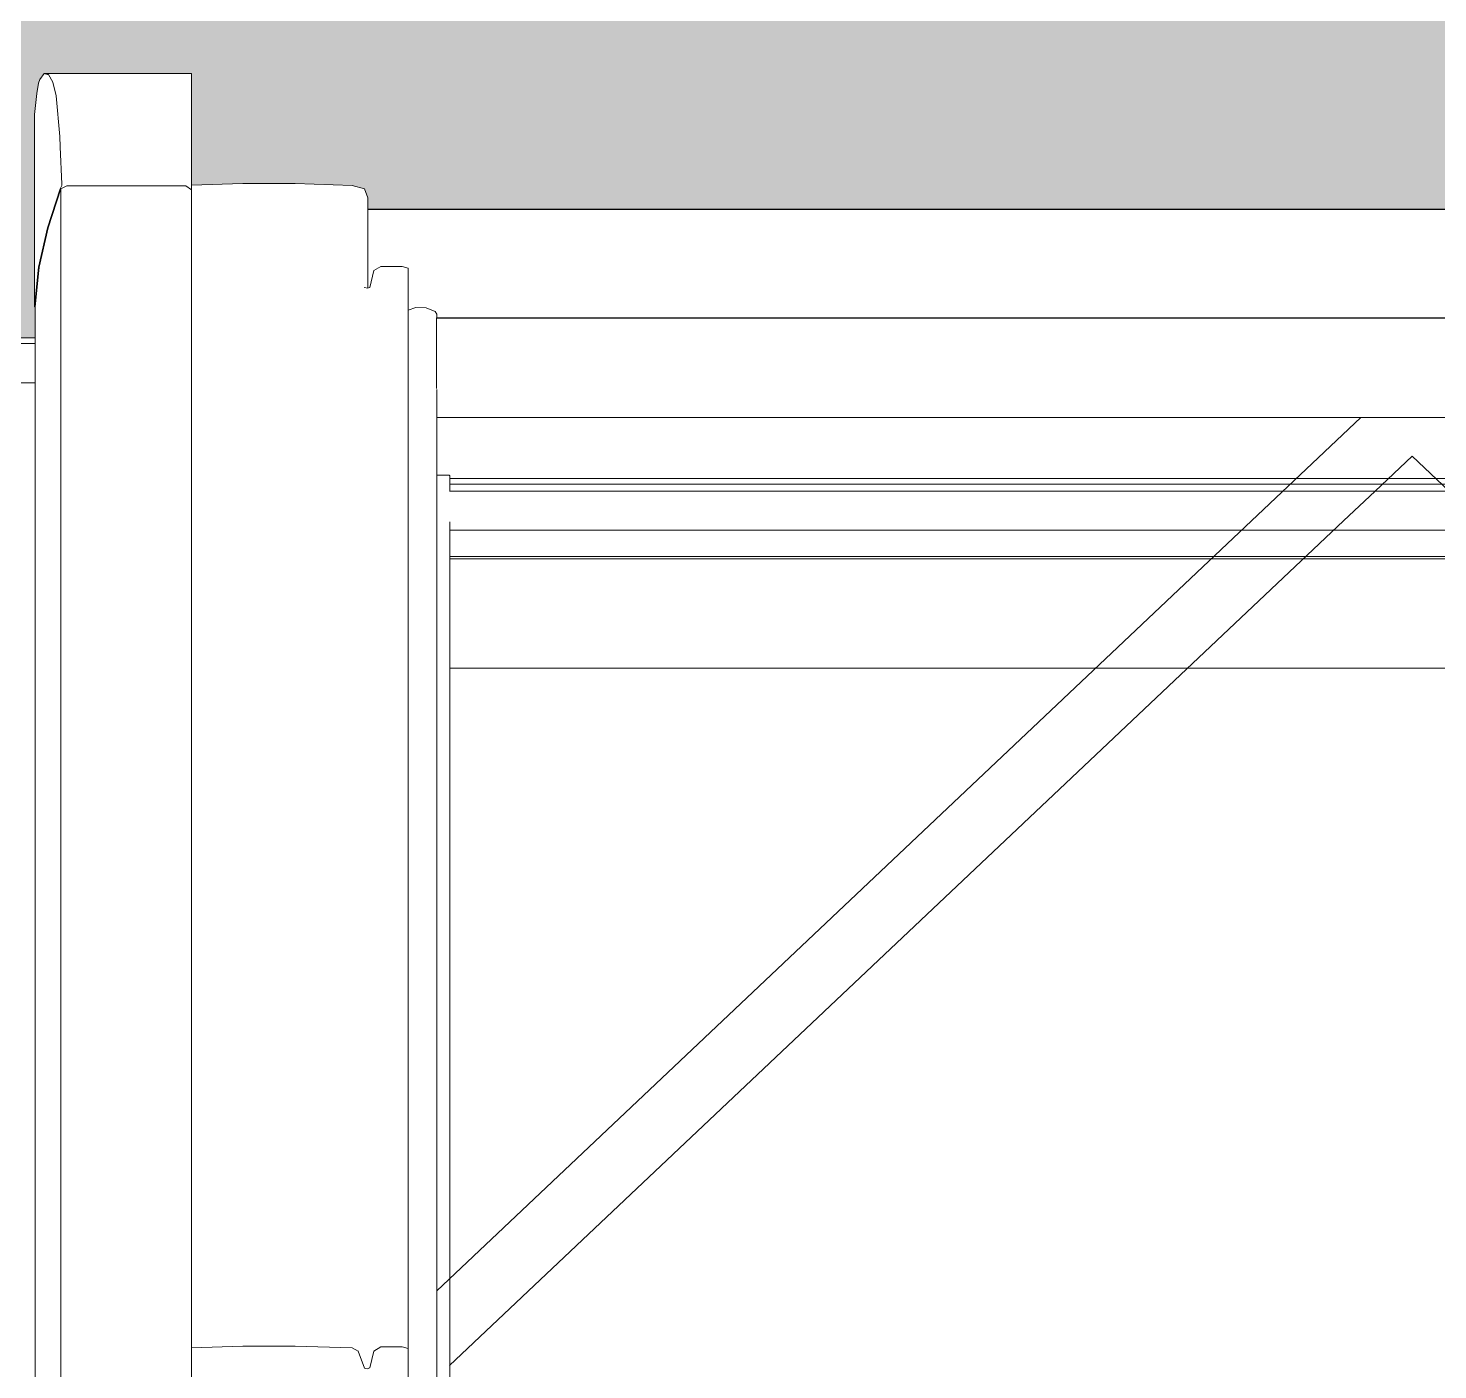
# Model space of a CAD drawing. Header units: metres. Extents: x -208 to 1512, y -277 to 123.
# Drawn here: x 17.0942 to 17.5298, y -2.5162 to -2.1019 of the extents above; entities that cross this region are included whole.
import ezdxf

# ---------------------------------------------------------------- set-up
doc = ezdxf.new("R2010")
doc.units = ezdxf.units.M
doc.header["$MEASUREMENT"] = 0
doc.linetypes.add('Wipeout_Contour', pattern=[1, 0, -1])
doc.layers.add('325 Dachfenster', color=7, linetype='Continuous')
doc.layers.add('330 Dachaufbau', color=7, linetype='Continuous')

# ---------------------------------------------------------------- blocks, each defined once
blk = doc.blocks.new('Dachfläche_22_4', base_point=(12.655, -4.6))
at = {"layer": '330 Dachaufbau', "linetype": 'Continuous', "lineweight": 0, "true_color": 0x000000}
h = blk.add_hatch(color=18, dxfattribs=at)
h.paths.add_polyline_path([(18.84003, -4.5), (18.83988, -4.54333), (18.83969, -4.6), (18.97043, -4.6), (18.98599, 0.07), (17.955, 0.07), (17.955, -0.77152), (16.205, -0.77152), (16.205, 0.07), (15.195, 0.07), (15.195, -0.4), (15.505, -0.4), (15.505, -0.73528), (12.655, -0.73528), (12.655, -4.5)])
h.paths.add_polyline_path([(17.93, -3.79873), (16.23, -3.79873), (16.23, -2.1975), (17.93, -2.1975)], flags=0)
h.paths.add_polyline_path([(14.99185, -2.1975), (14.99185, -3.79873), (13.29185, -3.79873), (13.29185, -2.1975)], flags=0)
at = {"color": 254, "linetype": 'Wipeout_Contour', "lineweight": 0, "ltscale": 68.932781}
blk.add_wipeout([(17.93, -2.22224), (17.93, -2.1975), (16.23, -2.1975), (16.23, -2.22224)], dxfattribs=at).dxf.layer = '330 Dachaufbau'
at = {"color": 254, "linetype": 'Wipeout_Contour', "lineweight": 0, "ltscale": 68.962485}
blk.add_wipeout([(17.93, -2.27528), (17.93, -2.2576), (16.23, -2.2576), (16.23, -2.27528)], dxfattribs=at).dxf.layer = '330 Dachaufbau'
at = {"layer": '330 Dachaufbau', "color": 7, "linetype": 'Continuous', "lineweight": 18, "flags": 128}
for points in [[(17.93, -2.1975), (16.23, -2.1975)], [(16.23, -2.27528), (17.93, -2.27528)]]:
    blk.add_lwpolyline(points, dxfattribs=at)
at = {"color": 254, "linetype": 'Wipeout_Contour', "lineweight": 0, "ltscale": 68.948603}
blk.add_wipeout([(17.93, -2.2576), (17.93, -2.22224), (16.23, -2.22224), (16.23, -2.2576)], dxfattribs=at).dxf.layer = '330 Dachaufbau'
blk = doc.blocks.new('VELUX SlopeRoofBundle[16]_4')
at = {"color": 254, "linetype": 'Wipeout_Contour', "lineweight": 0, "ltscale": 69.024321}
blk.add_wipeout([(17.10282, -2.1228), (17.10403, -2.13533), (17.14465, -2.13533), (17.14465, -2.1228)], dxfattribs=at).dxf.layer = '325 Dachfenster'
at = {"color": 254, "linetype": 'Wipeout_Contour', "lineweight": 0, "ltscale": 69.245393}
blk.add_wipeout([(17.10415, -2.13852), (17.10415, -2.15157), (17.10458, -2.15046), (17.10466, -2.15004)], dxfattribs=at).dxf.layer = '325 Dachfenster'
at = {"color": 254, "linetype": 'Wipeout_Contour', "lineweight": 0, "ltscale": 85.656647}
blk.add_wipeout([(17.08185, -2.22338), (17.09635, -2.22338), (17.09635, -2.21296), (17.09635, -2.21148), (17.08185, -2.21147)], dxfattribs=at).dxf.layer = '325 Dachfenster'
at = {"color": 254, "linetype": 'Wipeout_Contour', "lineweight": 0, "ltscale": 141.33106}
blk.add_wipeout([(17.82335, -2.21235), (17.22035, -2.21235), (17.22035, -2.2132), (17.22045, -2.21347), (17.22045, -2.21425), (17.82325, -2.21425), (17.82325, -2.21347), (17.82335, -2.2132)], dxfattribs=at).dxf.layer = '325 Dachfenster'
at = {"color": 254, "linetype": 'Wipeout_Contour', "lineweight": 0, "ltscale": 70.681555}
blk.add_wipeout([(17.22045, -2.2221), (17.22045, -2.22217), (17.82325, -2.22217), (17.82325, -2.2221)], dxfattribs=at).dxf.layer = '325 Dachfenster'
at = {"color": 254, "linetype": 'Wipeout_Contour', "lineweight": 0, "ltscale": 69.426725}
blk.add_wipeout([(17.14465, -2.50942), (17.14465, -2.69331), (17.16055, -2.69331), (17.16055, -2.50891)], dxfattribs=at).dxf.layer = '325 Dachfenster'
at = {"color": 254, "linetype": 'Wipeout_Contour', "lineweight": 0, "ltscale": 69.59583}
blk.add_wipeout([(17.19435, -2.50947), (17.19435, -2.69331), (17.19615, -2.69331), (17.19615, -2.51053)], dxfattribs=at).dxf.layer = '325 Dachfenster'
at = {"color": 254, "linetype": 'Wipeout_Contour', "lineweight": 0, "ltscale": 70.676414}
blk.add_wipeout([(17.22035, -2.21235), (17.82335, -2.21235), (17.82335, -2.2115), (17.22035, -2.2115)], dxfattribs=at).dxf.layer = '325 Dachfenster'
at = {"color": 254, "linetype": 'Wipeout_Contour', "lineweight": 0, "ltscale": 70.680858}
blk.add_wipeout([(17.22045, -2.21934), (17.22045, -2.2221), (17.82325, -2.2221), (17.82325, -2.21934)], dxfattribs=at).dxf.layer = '325 Dachfenster'
at = {"color": 254, "linetype": 'Wipeout_Contour', "lineweight": 0, "ltscale": 171.012503}
blk.add_wipeout([(17.08185, -2.22338), (17.08185, -2.84047), (17.09423, -2.84047), (17.09425, -2.79316), (17.09425, -2.77719), (17.09555, -2.76329), (17.09615, -2.76014), (17.09615, -2.76012), (17.09635, -2.75824), (17.09635, -2.22338)], dxfattribs=at).dxf.layer = '325 Dachfenster'
at = {"color": 254, "linetype": 'Wipeout_Contour', "lineweight": 0, "ltscale": 69.557052}
blk.add_wipeout([(17.19435, -2.50947), (17.17675, -2.50891), (17.17675, -2.69331), (17.19435, -2.69331)], dxfattribs=at).dxf.layer = '325 Dachfenster'
at = {"color": 254, "linetype": 'Wipeout_Contour', "lineweight": 0, "ltscale": 70.67497}
blk.add_wipeout([(17.22035, -2.20648), (17.22035, -2.2115), (17.82335, -2.2115), (17.82335, -2.20648)], dxfattribs=at).dxf.layer = '325 Dachfenster'
at = {"color": 254, "linetype": 'Wipeout_Contour', "lineweight": 0, "ltscale": 70.677855}
blk.add_wipeout([(17.22045, -2.21531), (17.82325, -2.21531), (17.82325, -2.21425), (17.22045, -2.21425)], dxfattribs=at).dxf.layer = '325 Dachfenster'
at = {"color": 254, "linetype": 'Wipeout_Contour', "lineweight": 0, "ltscale": 69.489771}
blk.add_wipeout([(17.16055, -2.50891), (17.16055, -2.69331), (17.17675, -2.69331), (17.17675, -2.50891)], dxfattribs=at).dxf.layer = '325 Dachfenster'
at = {"color": 254, "linetype": 'Wipeout_Contour', "lineweight": 0, "ltscale": 69.607052}
blk.add_wipeout([(17.19615, -2.51053), (17.19615, -2.69331), (17.19815, -2.69331), (17.19815, -2.51569)], dxfattribs=at).dxf.layer = '325 Dachfenster'
at = {"color": 254, "linetype": 'Wipeout_Contour', "lineweight": 0, "ltscale": 69.28183}
blk.add_wipeout([(17.14465, -2.50942), (17.16055, -2.50891), (17.16055, -2.17519), (17.14465, -2.1757)], dxfattribs=at).dxf.layer = '325 Dachfenster'
at = {"color": 254, "linetype": 'Wipeout_Contour', "lineweight": 0, "ltscale": 70.678279}
blk.add_wipeout([(17.22045, -2.21595), (17.82325, -2.21595), (17.82325, -2.21531), (17.22045, -2.21531)], dxfattribs=at).dxf.layer = '325 Dachfenster'
at = {"color": 254, "linetype": 'Wipeout_Contour', "lineweight": 0, "ltscale": 69.613112}
blk.add_wipeout([(17.19895, -2.51591), (17.19895, -2.69331), (17.19975, -2.69331), (17.19975, -2.51562)], dxfattribs=at).dxf.layer = '325 Dachfenster'
at = {"color": 254, "linetype": 'Wipeout_Contour', "lineweight": 0, "ltscale": 70.679485}
blk.add_wipeout([(17.22045, -2.21934), (17.82325, -2.21934), (17.82325, -2.21666), (17.22045, -2.21666)], dxfattribs=at).dxf.layer = '325 Dachfenster'
at = {"color": 254, "linetype": 'Wipeout_Contour', "lineweight": 0, "ltscale": 69.609921}
blk.add_wipeout([(17.19815, -2.51569), (17.19815, -2.69331), (17.19895, -2.69331), (17.19895, -2.51591)], dxfattribs=at).dxf.layer = '325 Dachfenster'
at = {"color": 254, "linetype": 'Wipeout_Contour', "lineweight": 0, "ltscale": 70.678619}
blk.add_wipeout([(17.22045, -2.21666), (17.82325, -2.21666), (17.82325, -2.21595), (17.22045, -2.21595)], dxfattribs=at).dxf.layer = '325 Dachfenster'
at = {"color": 254, "linetype": 'Wipeout_Contour', "lineweight": 0, "ltscale": 69.619664}
blk.add_wipeout([(17.19975, -2.51562), (17.19975, -2.69331), (17.20105, -2.69331), (17.20105, -2.51046)], dxfattribs=at).dxf.layer = '325 Dachfenster'
at = {"color": 254, "linetype": 'Wipeout_Contour', "lineweight": 0, "ltscale": 69.4597}
blk.add_wipeout([(17.19615, -2.17681), (17.19615, -2.51053), (17.19815, -2.51569), (17.19815, -2.18197)], dxfattribs=at).dxf.layer = '325 Dachfenster'
at = {"color": 254, "linetype": 'Wipeout_Contour', "lineweight": 0, "ltscale": 69.639195}
blk.add_wipeout([(17.20315, -2.50919), (17.20315, -2.69331), (17.20975, -2.69331), (17.20975, -2.50919)], dxfattribs=at).dxf.layer = '325 Dachfenster'
at = {"color": 254, "linetype": 'Wipeout_Contour', "lineweight": 0, "ltscale": 69.412393}
blk.add_wipeout([(17.17675, -2.50891), (17.19435, -2.50947), (17.19435, -2.17575), (17.17675, -2.17519)], dxfattribs=at).dxf.layer = '325 Dachfenster'
at = {"color": 254, "linetype": 'Wipeout_Contour', "lineweight": 0, "ltscale": 69.622954}
blk.add_wipeout([(17.20105, -2.51046), (17.20105, -2.69331), (17.20315, -2.69331), (17.20315, -2.50919)], dxfattribs=at).dxf.layer = '325 Dachfenster'
at = {"color": 254, "linetype": 'Wipeout_Contour', "lineweight": 0, "ltscale": 69.656361}
blk.add_wipeout([(17.20975, -2.50919), (17.20975, -2.69331), (17.21165, -2.69331), (17.21165, -2.50968)], dxfattribs=at).dxf.layer = '325 Dachfenster'
at = {"color": 254, "linetype": 'Wipeout_Contour', "lineweight": 0, "ltscale": 69.345369}
blk.add_wipeout([(17.16055, -2.17519), (17.16055, -2.50891), (17.17675, -2.50891), (17.17675, -2.17519)], dxfattribs=at).dxf.layer = '325 Dachfenster'
at = {"color": 254, "linetype": 'Wipeout_Contour', "lineweight": 0, "ltscale": 69.451063}
blk.add_wipeout([(17.19435, -2.17575), (17.19435, -2.50947), (17.19615, -2.51053), (17.19615, -2.17681)], dxfattribs=at).dxf.layer = '325 Dachfenster'
at = {"color": 254, "linetype": 'Wipeout_Contour', "lineweight": 0, "ltscale": 69.511791}
blk.add_wipeout([(17.20975, -2.1755), (17.20975, -2.50919), (17.21165, -2.50968), (17.21165, -2.176)], dxfattribs=at).dxf.layer = '325 Dachfenster'
at = {"color": 254, "linetype": 'Wipeout_Contour', "lineweight": 0, "ltscale": 69.181674}
blk.add_wipeout([(17.14465, -2.1757), (17.16055, -2.17519), (17.16055, -2.14987), (17.14465, -2.15039)], dxfattribs=at).dxf.layer = '325 Dachfenster'
at = {"color": 254, "linetype": 'Wipeout_Contour', "lineweight": 0, "ltscale": 104.774666}
blk.add_wipeout([(17.19815, -2.51569), (17.19895, -2.51591), (17.19895, -2.18222), (17.19825, -2.18204), (17.19825, -2.182), (17.19815, -2.18197)], dxfattribs=at).dxf.layer = '325 Dachfenster'
at = {"layer": '325 Dachfenster', "linetype": 'Continuous', "lineweight": 0, "flags": 128}
blk.add_lwpolyline([(17.19615, -2.51053), (17.19435, -2.50947)], dxfattribs=at)
at = {"color": 254, "linetype": 'Wipeout_Contour', "lineweight": 0, "ltscale": 244.34185}
blk.add_wipeout([(17.09615, -2.18793), (17.09635, -2.18808), (17.09635, -2.18793), (17.09765, -2.17569), (17.10035, -2.16352), (17.10435, -2.15157), (17.10615, -2.15061), (17.14295, -2.15061), (17.14465, -2.15186), (17.14465, -2.15046), (17.10458, -2.15046), (17.10415, -2.15157), (17.10015, -2.16352), (17.09745, -2.17569)], dxfattribs=at).dxf.layer = '325 Dachfenster'
at = {"color": 254, "linetype": 'Wipeout_Contour', "lineweight": 0, "ltscale": 69.246473}
blk.add_wipeout([(17.16055, -2.17519), (17.17675, -2.17519), (17.17675, -2.14987), (17.16055, -2.14987)], dxfattribs=at).dxf.layer = '325 Dachfenster'
at = {"color": 254, "linetype": 'Wipeout_Contour', "lineweight": 0, "ltscale": 69.470519}
blk.add_wipeout([(17.19895, -2.18222), (17.19895, -2.51591), (17.19975, -2.51562), (17.19975, -2.18194)], dxfattribs=at).dxf.layer = '325 Dachfenster'
at = {"color": 254, "linetype": 'Wipeout_Contour', "lineweight": 0, "ltscale": 86.031492}
blk.add_wipeout([(17.09692, -2.12203), (17.09615, -2.12852), (17.09615, -2.18793), (17.09745, -2.17569), (17.09745, -2.11886)], dxfattribs=at).dxf.layer = '325 Dachfenster'
at = {"color": 254, "linetype": 'Wipeout_Contour', "lineweight": 0, "ltscale": 69.472345}
blk.add_wipeout([(17.19975, -2.18194), (17.19975, -2.51562), (17.20105, -2.51046), (17.20105, -2.17678)], dxfattribs=at).dxf.layer = '325 Dachfenster'
at = {"layer": '325 Dachfenster', "linetype": 'Continuous', "lineweight": 0, "flags": 128}
for points in [[(17.19815, -2.51569), (17.19615, -2.51053)], [(17.19895, -2.51591), (17.19815, -2.51569)], [(17.19975, -2.51562), (17.19895, -2.51591)]]:
    blk.add_lwpolyline(points, dxfattribs=at)
at = {"color": 254, "linetype": 'Wipeout_Contour', "lineweight": 0, "ltscale": 103.510122}
blk.add_wipeout([(17.09745, -2.17569), (17.10015, -2.16352), (17.10015, -2.11619), (17.09916, -2.11589), (17.09785, -2.11774), (17.09745, -2.11886)], dxfattribs=at).dxf.layer = '325 Dachfenster'
at = {"color": 254, "linetype": 'Wipeout_Contour', "lineweight": 0, "ltscale": 52.449282}
blk.add_wipeout([(17.19435, -2.15044), (17.19435, -2.17575), (17.19815, -2.1515)], dxfattribs=at).dxf.layer = '325 Dachfenster'
at = {"color": 254, "linetype": 'Wipeout_Contour', "lineweight": 0, "ltscale": 69.478067}
blk.add_wipeout([(17.20105, -2.17678), (17.20105, -2.51046), (17.20315, -2.50919), (17.20315, -2.1755)], dxfattribs=at).dxf.layer = '325 Dachfenster'
at = {"color": 254, "linetype": 'Wipeout_Contour', "lineweight": 0, "ltscale": 137.632585}
blk.add_wipeout([(17.10015, -2.11619), (17.10015, -2.16352), (17.10415, -2.15157), (17.10415, -2.13852), (17.10403, -2.13533), (17.10282, -2.1228), (17.10186, -2.11859), (17.10045, -2.11624)], dxfattribs=at).dxf.layer = '325 Dachfenster'
at = {"color": 254, "linetype": 'Wipeout_Contour', "lineweight": 0, "ltscale": 52.096966}
blk.add_wipeout([(17.19815, -2.1515), (17.19435, -2.17575), (17.19615, -2.17681)], dxfattribs=at).dxf.layer = '325 Dachfenster'
at = {"color": 254, "linetype": 'Wipeout_Contour', "lineweight": 0, "ltscale": 86.198096}
blk.add_wipeout([(17.09635, -2.18793), (17.09635, -2.75824), (17.09745, -2.74788), (17.09765, -2.74698), (17.09765, -2.17569)], dxfattribs=at).dxf.layer = '325 Dachfenster'
at = {"color": 254, "linetype": 'Wipeout_Contour', "lineweight": 0, "ltscale": 69.495261}
blk.add_wipeout([(17.20975, -2.1755), (17.20315, -2.1755), (17.20315, -2.50919), (17.20975, -2.50919)], dxfattribs=at).dxf.layer = '325 Dachfenster'
at = {"layer": '325 Dachfenster', "linetype": 'Continuous', "lineweight": 0, "flags": 128}
for points in [[(17.20105, -2.51046), (17.19975, -2.51562)], [(17.20315, -2.50919), (17.20105, -2.51046)]]:
    blk.add_lwpolyline(points, dxfattribs=at)
at = {"color": 254, "linetype": 'Wipeout_Contour', "lineweight": 0, "ltscale": 86.759517}
blk.add_wipeout([(17.09916, -2.11589), (17.10015, -2.11619), (17.10045, -2.11624), (17.14465, -2.11624), (17.14465, -2.11589)], dxfattribs=at).dxf.layer = '325 Dachfenster'
at = {"color": 254, "linetype": 'Wipeout_Contour', "lineweight": 0, "ltscale": 69.024339}
blk.add_wipeout([(17.14465, -2.11859), (17.10186, -2.11859), (17.10282, -2.1228), (17.14465, -2.1228)], dxfattribs=at).dxf.layer = '325 Dachfenster'
at = {"color": 254, "linetype": 'Wipeout_Contour', "lineweight": 0, "ltscale": 86.744998}
blk.add_wipeout([(17.14465, -2.13533), (17.10403, -2.13533), (17.10415, -2.13852), (17.10466, -2.15004), (17.14465, -2.15004)], dxfattribs=at).dxf.layer = '325 Dachfenster'
at = {"color": 254, "linetype": 'Wipeout_Contour', "lineweight": 0, "ltscale": 69.014822}
blk.add_wipeout([(17.19615, -2.17681), (17.19815, -2.1819), (17.19915, -2.15426), (17.19815, -2.1515)], dxfattribs=at).dxf.layer = '325 Dachfenster'
at = {"color": 254, "linetype": 'Wipeout_Contour', "lineweight": 0, "ltscale": 86.120801}
blk.add_wipeout([(17.10035, -2.16352), (17.09765, -2.17569), (17.09765, -2.74698), (17.10015, -2.73571), (17.10035, -2.73511)], dxfattribs=at).dxf.layer = '325 Dachfenster'
at = {"color": 254, "linetype": 'Wipeout_Contour', "lineweight": 0, "ltscale": 247.454942}
blk.add_wipeout([(17.21165, -2.18441), (17.21165, -2.18898), (17.21405, -2.18816), (17.21715, -2.18823), (17.21995, -2.18936), (17.22045, -2.19021), (17.22045, -2.19134), (17.82325, -2.19134), (17.82325, -2.19021), (17.82375, -2.18936), (17.82655, -2.18823), (17.82965, -2.18816), (17.83205, -2.18898), (17.83205, -2.18441)], dxfattribs=at).dxf.layer = '325 Dachfenster'
at = {"layer": '325 Dachfenster', "linetype": 'Continuous', "lineweight": 0, "flags": 128}
for points in [[(17.09615, -2.12852), (17.09615, -2.18793)], [(17.09615, -2.18793), (17.09635, -2.18808)], [(17.09635, -2.18793), (17.09635, -2.75824)], [(17.09635, -2.21148), (17.08185, -2.21147), (17.06735, -2.21148)]]:
    blk.add_lwpolyline(points, dxfattribs=at)
at = {"color": 254, "linetype": 'Wipeout_Contour', "lineweight": 0, "ltscale": 69.011135}
blk.add_wipeout([(17.14465, -2.11624), (17.10045, -2.11624), (17.10186, -2.11859), (17.14465, -2.11859)], dxfattribs=at).dxf.layer = '325 Dachfenster'
at = {"color": 254, "linetype": 'Wipeout_Contour', "lineweight": 0, "ltscale": 69.063602}
blk.add_wipeout([(17.10466, -2.15004), (17.10458, -2.15046), (17.14465, -2.15046), (17.14465, -2.15004)], dxfattribs=at).dxf.layer = '325 Dachfenster'
at = {"color": 254, "linetype": 'Wipeout_Contour', "lineweight": 0, "ltscale": 69.312603}
blk.add_wipeout([(17.17675, -2.14987), (17.17675, -2.17519), (17.19435, -2.17575), (17.19435, -2.15044)], dxfattribs=at).dxf.layer = '325 Dachfenster'
at = {"color": 254, "linetype": 'Wipeout_Contour', "lineweight": 0, "ltscale": 122.173008}
blk.add_wipeout([(17.19815, -2.1819), (17.19818, -2.18198), (17.19825, -2.182), (17.19825, -2.18204), (17.19895, -2.18222), (17.19915, -2.18215), (17.19915, -2.15426)], dxfattribs=at).dxf.layer = '325 Dachfenster'
at = {"color": 254, "linetype": 'Wipeout_Contour', "lineweight": 0, "ltscale": 69.580357}
blk.add_wipeout([(17.21165, -2.18898), (17.21165, -2.69331), (17.21405, -2.69331), (17.21405, -2.18816)], dxfattribs=at).dxf.layer = '325 Dachfenster'
at = {"color": 254, "linetype": 'Wipeout_Contour', "lineweight": 0, "ltscale": 70.668939}
blk.add_wipeout([(17.22035, -2.20216), (17.82335, -2.20216), (17.82335, -2.19156), (17.22035, -2.19156)], dxfattribs=at).dxf.layer = '325 Dachfenster'
at = {"layer": '325 Dachfenster', "linetype": 'Continuous', "lineweight": 0, "flags": 128}
for points in [[(17.09916, -2.11589), (17.14465, -2.11589)], [(17.19915, -2.15426), (17.19815, -2.1515)], [(17.21165, -2.50968), (17.20975, -2.50919), (17.20315, -2.50919)]]:
    blk.add_lwpolyline(points, dxfattribs=at)
at = {"color": 254, "linetype": 'Wipeout_Contour', "lineweight": 0, "ltscale": 86.105234}
blk.add_wipeout([(17.10435, -2.15157), (17.10035, -2.16352), (17.10035, -2.73511), (17.10415, -2.72376), (17.10435, -2.72323)], dxfattribs=at).dxf.layer = '325 Dachfenster'
at = {"color": 254, "linetype": 'Wipeout_Contour', "lineweight": 0, "ltscale": 70.652912}
blk.add_wipeout([(17.19915, -2.1579), (17.19915, -2.16985), (17.84455, -2.16985), (17.84455, -2.1579)], dxfattribs=at).dxf.layer = '325 Dachfenster'
at = {"color": 254, "linetype": 'Wipeout_Contour', "lineweight": 0, "ltscale": 68.536615}
blk.add_wipeout([(17.19815, -2.1819), (17.19615, -2.17681), (17.19815, -2.18197), (17.19818, -2.18198)], dxfattribs=at).dxf.layer = '325 Dachfenster'
at = {"color": 254, "linetype": 'Wipeout_Contour', "lineweight": 0, "ltscale": 70.666164}
blk.add_wipeout([(17.22035, -2.19156), (17.82335, -2.19156), (17.82335, -2.19134), (17.22035, -2.19134)], dxfattribs=at).dxf.layer = '325 Dachfenster'
at = {"color": 254, "linetype": 'Wipeout_Contour', "lineweight": 0, "ltscale": 70.672624}
blk.add_wipeout([(17.22035, -2.20648), (17.82335, -2.20648), (17.82335, -2.20216), (17.22035, -2.20216)], dxfattribs=at).dxf.layer = '325 Dachfenster'
at = {"color": 254, "linetype": 'Wipeout_Contour', "lineweight": 0, "ltscale": 104.62912}
blk.add_wipeout([(17.10615, -2.15061), (17.10435, -2.15157), (17.10435, -2.72323), (17.1046, -2.72258), (17.10469, -2.72249), (17.10615, -2.72249)], dxfattribs=at).dxf.layer = '325 Dachfenster'
at = {"color": 254, "linetype": 'Wipeout_Contour', "lineweight": 0, "ltscale": 70.649872}
blk.add_wipeout([(17.84455, -2.15783), (17.19915, -2.15783), (17.19915, -2.1579), (17.84455, -2.1579)], dxfattribs=at).dxf.layer = '325 Dachfenster'
at = {"color": 254, "linetype": 'Wipeout_Contour', "lineweight": 0, "ltscale": 282.640776}
blk.add_wipeout([(17.84455, -2.16985), (17.19915, -2.16985), (17.19915, -2.18215), (17.19975, -2.18194), (17.20105, -2.17678), (17.20315, -2.1755), (17.20975, -2.1755), (17.21165, -2.176), (17.21165, -2.18441), (17.83205, -2.18441), (17.83205, -2.176), (17.83395, -2.1755), (17.84055, -2.1755), (17.84265, -2.17678), (17.84395, -2.18194), (17.84455, -2.18215)], dxfattribs=at).dxf.layer = '325 Dachfenster'
at = {"color": 254, "linetype": 'Wipeout_Contour', "lineweight": 0, "ltscale": 137.247018}
blk.add_wipeout([(17.21995, -2.18936), (17.21995, -2.69331), (17.22045, -2.69331), (17.22045, -2.21347), (17.22035, -2.2132), (17.22035, -2.19134), (17.22045, -2.19134), (17.22045, -2.19021)], dxfattribs=at).dxf.layer = '325 Dachfenster'
at = {"layer": '325 Dachfenster', "linetype": 'Continuous', "lineweight": 0, "flags": 128}
for points in [[(17.19915, -2.18215), (17.19915, -2.15426)], [(17.19915, -2.15783), (17.84455, -2.15783)], [(17.19975, -2.18194), (17.20105, -2.17678)], [(17.20105, -2.17678), (17.20315, -2.1755)], [(17.20315, -2.1755), (17.20975, -2.1755), (17.21165, -2.176)], [(17.21165, -2.176), (17.21165, -2.50968), (17.21165, -2.69331)], [(17.19818, -2.18198), (17.19815, -2.1819)], [(17.19825, -2.182), (17.19825, -2.18204)], [(17.19825, -2.18204), (17.19895, -2.18222)], [(17.19895, -2.18222), (17.19975, -2.18194)]]:
    blk.add_lwpolyline(points, dxfattribs=at)
at = {"color": 254, "linetype": 'Wipeout_Contour', "lineweight": 0, "ltscale": 69.231184}
blk.add_wipeout([(17.10615, -2.72249), (17.14295, -2.72249), (17.14295, -2.15061), (17.10615, -2.15061)], dxfattribs=at).dxf.layer = '325 Dachfenster'
at = {"color": 254, "linetype": 'Wipeout_Contour', "lineweight": 0, "ltscale": 69.60314}
blk.add_wipeout([(17.21715, -2.18823), (17.21715, -2.69331), (17.21995, -2.69331), (17.21995, -2.18936)], dxfattribs=at).dxf.layer = '325 Dachfenster'
at = {"layer": '325 Dachfenster', "linetype": 'Continuous', "lineweight": 0, "flags": 128}
for points in [[(17.09615, -2.12852), (17.09692, -2.12203), (17.09745, -2.11886), (17.09785, -2.11774), (17.09916, -2.11589), (17.10015, -2.11619), (17.10045, -2.11624), (17.10186, -2.11859), (17.10282, -2.1228), (17.10403, -2.13533), (17.10415, -2.13852), (17.10466, -2.15004)], [(17.10458, -2.15046), (17.10415, -2.15157), (17.10015, -2.16352), (17.09745, -2.17569), (17.09615, -2.18793)], [(17.09635, -2.18793), (17.09765, -2.17569), (17.10035, -2.16352), (17.10435, -2.15157)], [(17.10435, -2.15157), (17.10615, -2.15061)], [(17.10435, -2.15157), (17.10435, -2.72323)], [(17.10458, -2.15046), (17.10466, -2.15004)], [(17.22045, -2.19021), (17.21995, -2.18936)], [(17.22045, -2.19021), (17.22045, -2.19134)], [(17.22035, -2.19134), (17.22035, -2.19156)], [(17.22035, -2.19134), (17.82335, -2.19134)], [(17.22035, -2.19156), (17.22035, -2.20216), (17.22035, -2.20648), (17.22035, -2.2115), (17.22035, -2.21235), (17.22035, -2.2132)]]:
    blk.add_lwpolyline(points, dxfattribs=at)
at = {"color": 254, "linetype": 'Wipeout_Contour', "lineweight": 0, "ltscale": 69.307492}
blk.add_wipeout([(17.14295, -2.15061), (17.14295, -2.72249), (17.14465, -2.72249), (17.14465, -2.15186)], dxfattribs=at).dxf.layer = '325 Dachfenster'
at = {"color": 254, "linetype": 'Wipeout_Contour', "lineweight": 0, "ltscale": 69.591078}
blk.add_wipeout([(17.21405, -2.18816), (17.21405, -2.69331), (17.21715, -2.69331), (17.21715, -2.18823)], dxfattribs=at).dxf.layer = '325 Dachfenster'
at = {"color": 254, "linetype": 'Wipeout_Contour', "lineweight": 0, "ltscale": 52.855147}
blk.add_wipeout([(17.22045, -2.22217), (17.22045, -2.49183), (17.50598, -2.22217)], dxfattribs=at).dxf.layer = '325 Dachfenster'
at = {"layer": '325 Dachfenster', "linetype": 'Continuous', "lineweight": 0, "flags": 128}
for points in [[(17.14465, -2.15004), (17.14465, -2.13533), (17.14465, -2.1228), (17.14465, -2.11859), (17.14465, -2.11624), (17.14465, -2.11589)], [(17.10615, -2.15061), (17.14295, -2.15061)], [(17.14295, -2.15061), (17.14465, -2.15186)], [(17.19815, -2.1515), (17.19435, -2.15044), (17.17675, -2.14987), (17.16055, -2.14987), (17.14465, -2.15039)], [(17.14465, -2.15046), (17.14465, -2.15004)], [(17.14465, -2.15186), (17.14465, -2.15046)], [(17.14465, -2.15186), (17.14465, -2.72249)], [(17.21405, -2.18816), (17.21165, -2.18898)], [(17.21715, -2.18823), (17.21405, -2.18816)], [(17.21995, -2.18936), (17.21715, -2.18823)], [(17.19435, -2.50947), (17.17675, -2.50891), (17.16055, -2.50891), (17.14465, -2.50942)]]:
    blk.add_lwpolyline(points, dxfattribs=at)
at = {"color": 254, "linetype": 'Wipeout_Contour', "lineweight": 0, "ltscale": 141.683538}
blk.add_wipeout([(17.22045, -2.49183), (17.22045, -2.51658), (17.40759, -2.69331), (17.63611, -2.69331), (17.82325, -2.51658), (17.82325, -2.49183), (17.53773, -2.22217), (17.50598, -2.22217)], dxfattribs=at).dxf.layer = '325 Dachfenster'
at = {"layer": '325 Dachfenster', "linetype": 'Continuous', "lineweight": 0, "flags": 128}
for points in [[(17.22045, -2.21347), (17.22045, -2.69331)], [(17.22045, -2.2221), (17.82325, -2.2221)], [(17.50598, -2.22217), (17.22045, -2.49183)], [(17.22045, -2.22217), (17.82325, -2.22217)], [(17.52185, -2.23405), (17.5104, -2.24487), (17.50066, -2.25406), (17.22442, -2.51496)], [(17.52185, -2.23405), (17.53331, -2.24487), (17.54304, -2.25406), (17.81929, -2.51496)], [(17.22045, -2.23992), (17.22435, -2.23992)], [(17.22435, -2.23992), (17.22455, -2.24013)], [(17.22455, -2.24013), (17.22455, -2.24487)], [(17.22455, -2.24098), (17.81915, -2.24098)], [(17.22455, -2.24268), (17.81915, -2.24268)], [(17.22442, -2.24487), (17.81929, -2.24487)], [(17.22455, -2.25435), (17.22455, -2.69331)], [(17.22455, -2.25689), (17.81915, -2.25689)], [(17.22455, -2.26502), (17.81915, -2.26502)], [(17.22455, -2.2658), (17.81915, -2.2658)], [(17.22455, -2.29953), (17.81915, -2.29953)]]:
    blk.add_lwpolyline(points, dxfattribs=at)
blk = doc.blocks.new('Dachfläche_32_4', base_point=(17.97185, -2.19932))
at = {"layer": '325 Dachfenster', "color": 7, "linetype": 'Continuous', "lineweight": 13, "true_color": 0xf4f4f4, "flags": 128}
for points in [[(17.06735, -2.19932), (17.09635, -2.19932)], [(17.81915, -2.31926), (17.22455, -2.31926)], [(17.22455, -2.3636), (17.81915, -2.3636)]]:
    blk.add_lwpolyline(points, dxfattribs=at)
at = {"layer": '325 Dachfenster', "linetype": 'Continuous', "lineweight": 0}
blk.add_blockref('VELUX SlopeRoofBundle[16]_4', (0, 0), dxfattribs=at)

msp = doc.modelspace()

# ---------------------------------------------------------------- block references
at = {"layer": '330 Dachaufbau', "color": 7, "linetype": 'Continuous', "lineweight": 18}
msp.add_blockref('Dachfläche_22_4', (12.655, -4.6), dxfattribs=at)

# ---------------------------------------------------------------- next in the draw order: block references
at = {"layer": '325 Dachfenster', "color": 7, "linetype": 'Continuous', "lineweight": 13, "true_color": 0xf4f4f4}
msp.add_blockref('Dachfläche_32_4', (17.97185, -2.19932), dxfattribs=at)

doc.saveas('drawing.dxf')
